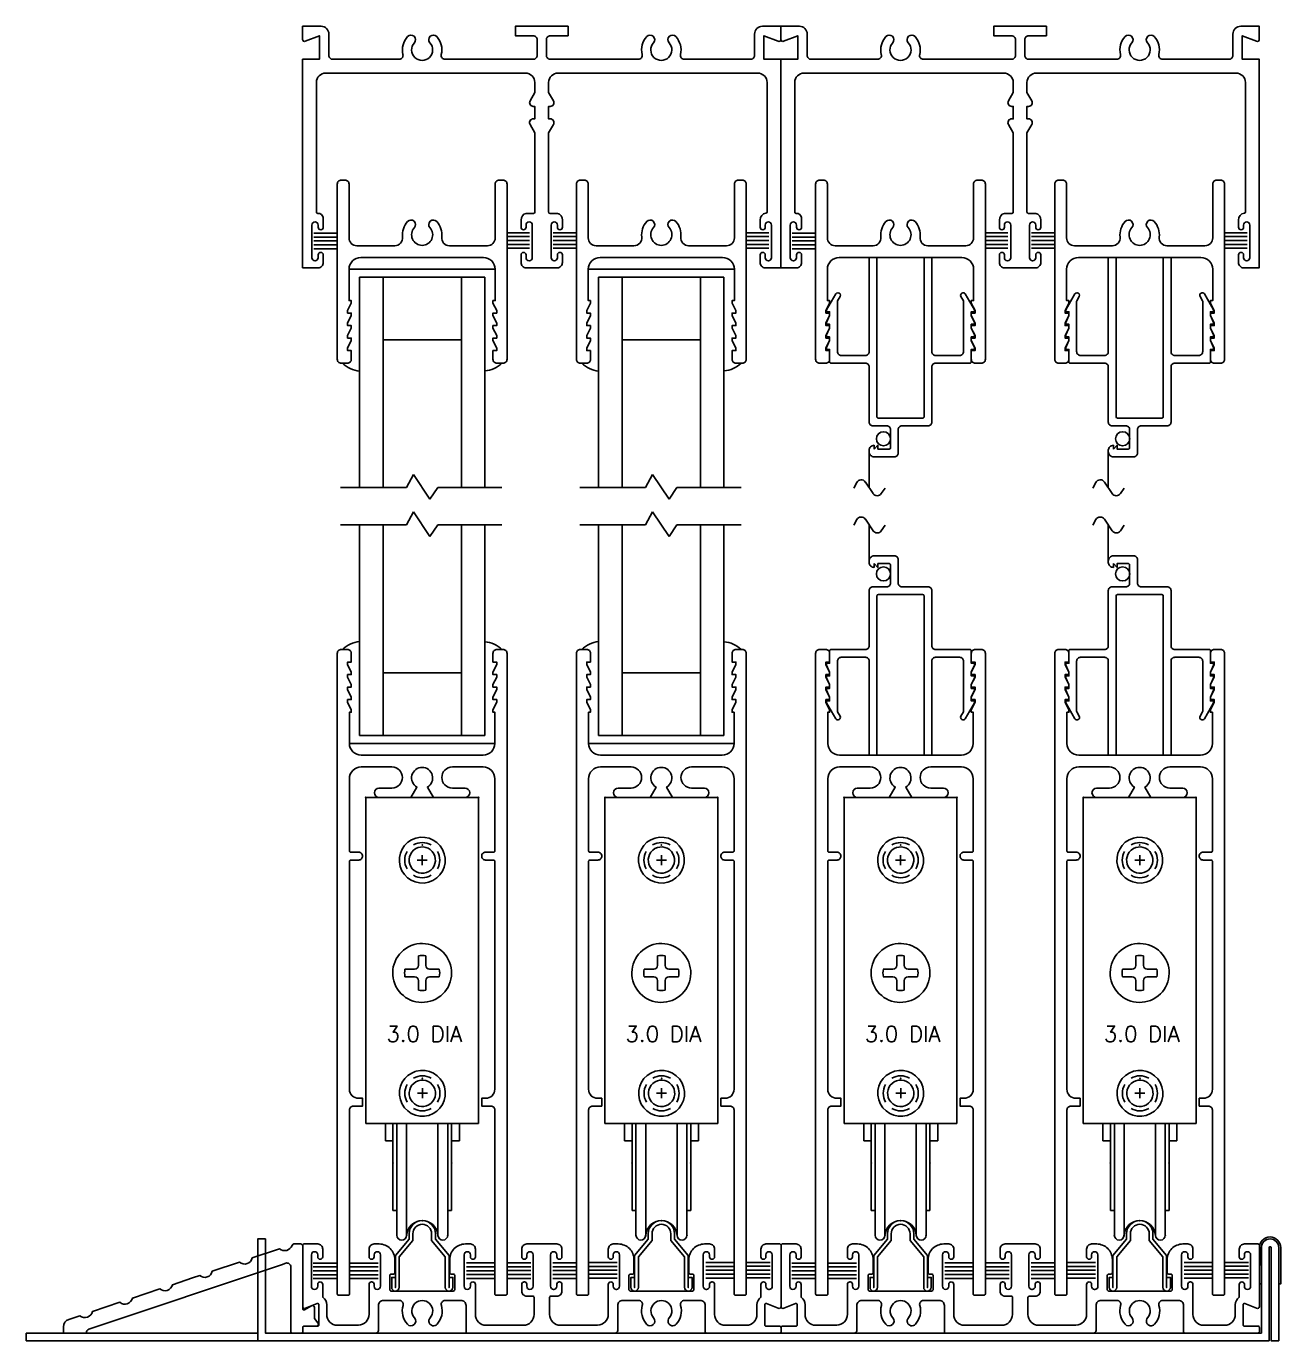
# Model space of a CAD drawing. Extents: x -91 to 134, y -79 to 25.
# Drawn here: x -5.92 to 4.09, y 8.74 to 19.23 of the extents above; entities that cross this region are included whole.
import ezdxf
from ezdxf.enums import TextEntityAlignment as Align

# ---------------------------------------------------------------- set-up
doc = ezdxf.new("R2010")
doc.units = 0
doc.header["$LTSCALE"] = 0.25
doc.header["$MEASUREMENT"] = 0
doc.layers.get('0').update_dxf_attribs({"linetype": 'CONTINUOUS'})
for name, color, linetype in [('FRAME', 1, 'CONTINUOUS'), ('GLASS-VINYL', 7, 'CONTINUOUS'), ('HEM COVER', 4, 'CONTINUOUS'), ('RISER', 7, 'CONTINUOUS'), ('SASH', 5, 'CONTINUOUS'), ('SEAL', 7, 'CONTINUOUS'), ('SILL-PAN', 7, 'CONTINUOUS'), ('VENT', 5, 'CONTINUOUS')]:
    doc.layers.add(name, color=color, linetype=linetype)
doc.styles.get("Standard").update_dxf_attribs({"font": 'simplex.shx'})

# ---------------------------------------------------------------- blocks, each defined once
blk = doc.blocks.new('3004 STD TOP-RAIL')
at = {"color": 5}
blk.add_lwpolyline([(-0.116, 0.106), (-0.116, 0.106, 0.216769), (-0.156, -0.018, -0.448133), (-0.218, -0.087), (-0.521, -0.087, -0.414214), (-0.583, -0.025), (-0.583, 0.405, 0.414214), (-0.614, 0.436), (-0.646, 0.436, 0.414214), (-0.677, 0.405), (-0.677, -0.993, 0.414214), (-0.646, -1.024), (-0.596, -1.024, 0.414214), (-0.565, -0.993), (-0.565, -0.924), (-0.595, -0.924), (-0.595, -0.904), (-0.565, -0.844), (-0.565, -0.824), (-0.595, -0.824), (-0.595, -0.804), (-0.565, -0.744), (-0.565, -0.724), (-0.595, -0.724), (-0.595, -0.704), (-0.565, -0.644), (-0.565, -0.624), (-0.595, -0.624), (-0.595, -0.604), (-0.565, -0.544), (-0.565, -0.524), (-0.583, -0.524), (-0.583, -0.275, -0.414214), (-0.489, -0.181), (0, -0.181), (0.489, -0.181, -0.414214), (0.583, -0.275), (0.583, -0.524), (0.565, -0.524), (0.565, -0.544), (0.595, -0.604), (0.595, -0.624), (0.565, -0.624), (0.565, -0.644), (0.595, -0.704), (0.595, -0.724), (0.565, -0.724), (0.565, -0.744), (0.595, -0.804), (0.595, -0.824), (0.565, -0.824), (0.565, -0.844), (0.595, -0.904), (0.595, -0.924), (0.565, -0.924), (0.565, -0.993, 0.414214), (0.596, -1.024), (0.646, -1.024, 0.414214), (0.677, -0.993), (0.677, 0.405, 0.414214), (0.646, 0.436), (0.614, 0.436, 0.414214), (0.583, 0.405), (0.583, -0.025, -0.414214), (0.521, -0.087), (0.218, -0.087, -0.448133), (0.156, -0.018, 0.216769), (0.116, 0.106, 0.999998), (0.062, 0.057, -0.651692), (0, -0.084, -0.651692), (-0.062, 0.057, 0.999998), (-0.116, 0.106), (-0.116, 0.106)], format="xyb", dxfattribs=at)
blk = doc.blocks.new('3742 2-track Sill')
blk.add_lwpolyline([(3.539, 0.052), (3.441, 0.052), (3.371, 0.052, -0.414214), (3.286, 0.137), (3.286, 0.324), (3.286, 0.378, 0.414214), (3.266, 0.398), (3.265, 0.398, 0.414214), (3.246, 0.379), (3.246, 0.363, -0.414214), (3.221, 0.338), (3.22, 0.338, -0.414214), (3.196, 0.363), (3.196, 0.614, -0.414214), (3.22, 0.638), (3.221, 0.638, -0.414214), (3.246, 0.614), (3.246, 0.598, 0.414214), (3.265, 0.578), (3.266, 0.578, 0.414214), (3.286, 0.598), (3.286, 0.66, 0.414214), (3.246, 0.7), (3.213, 0.7), (3.206, 0.7, 0.414214), (3.081, 0.575), (3.081, 0.47, 0.414214), (3.091, 0.46), (3.111, 0.46, -0.414214), (3.121, 0.45), (3.121, 0.335, -0.414214), (3.111, 0.325), (2.613, 0.325, -0.414214), (2.603, 0.335), (2.603, 0.45, -0.414214), (2.613, 0.46), (2.633, 0.46, 0.414214), (2.643, 0.47), (2.643, 0.575, 0.414214), (2.518, 0.7), (2.501, 0.7), (2.478, 0.7, 0.414214), (2.438, 0.66), (2.438, 0.598, 0.414214), (2.458, 0.578), (2.459, 0.578, 0.414214), (2.478, 0.598), (2.478, 0.614, -0.414214), (2.502, 0.638), (2.503, 0.638, -0.414214), (2.528, 0.614), (2.528, 0.363, -0.414214), (2.503, 0.338), (2.502, 0.338, -0.414214), (2.478, 0.363), (2.478, 0.379, 0.414214), (2.459, 0.398), (2.458, 0.398, 0.414214), (2.438, 0.378), (2.438, 0.324), (2.438, 0.14, -0.406851), (2.353, 0.052), (2.298, 0.052), (2.231, 0.052), (2.055, 0.052, -0.414214), (1.97, 0.137), (1.97, 0.175), (1.97, 0.274, -0.414214), (1.98, 0.284), (2.028, 0.284, 0.414214), (2.068, 0.324), (2.068, 0.378, 0.414214), (2.048, 0.398), (2.047, 0.398, 0.414214), (2.028, 0.379), (2.028, 0.363, -0.414214), (2.003, 0.338), (2.002, 0.338, -0.414214), (1.978, 0.363), (1.978, 0.614, -0.414214), (2.002, 0.638), (2.003, 0.638, -0.414214), (2.028, 0.614), (2.028, 0.598, 0.414214), (2.047, 0.578), (2.048, 0.578, 0.414214), (2.068, 0.598), (2.068, 0.66, 0.414214), (2.028, 0.7), (1.947, 0.7), (1.869, 0.7), (1.788, 0.7, 0.414214), (1.748, 0.66), (1.748, 0.598, 0.414214), (1.768, 0.578), (1.769, 0.578, 0.414214), (1.788, 0.598), (1.788, 0.614, -0.414214), (1.812, 0.638), (1.813, 0.638, -0.414214), (1.838, 0.614), (1.838, 0.363, -0.414214), (1.813, 0.338), (1.812, 0.338, -0.414214), (1.788, 0.363), (1.788, 0.379, 0.414214), (1.769, 0.398), (1.768, 0.398, 0.414214), (1.748, 0.378), (1.748, 0.324, 0.414214), (1.788, 0.284), (1.836, 0.284, -0.414214), (1.846, 0.274), (1.846, 0.175), (1.846, 0.137, -0.414214), (1.761, 0.052), (1.566, 0.052), (1.494, 0.052), (1.463, 0.052, -0.414214), (1.378, 0.137), (1.378, 0.324), (1.378, 0.378, 0.414214), (1.358, 0.398), (1.357, 0.398, 0.414214), (1.338, 0.379), (1.338, 0.363, -0.414214), (1.313, 0.338), (1.312, 0.338, -0.414214), (1.288, 0.363), (1.288, 0.614, -0.414214), (1.312, 0.638), (1.313, 0.638, -0.414214), (1.338, 0.614), (1.338, 0.598, 0.414214), (1.357, 0.578), (1.358, 0.578, 0.414214), (1.378, 0.598), (1.378, 0.66, 0.414214), (1.338, 0.7), (1.305, 0.7), (1.298, 0.7, 0.414214), (1.173, 0.575), (1.173, 0.47, 0.414214), (1.183, 0.46), (1.203, 0.46, -0.414214), (1.213, 0.45), (1.213, 0.335, -0.414214), (1.203, 0.325), (0.705, 0.325, -0.414214), (0.695, 0.335), (0.695, 0.45, -0.414214), (0.705, 0.46), (0.725, 0.46, 0.414214), (0.735, 0.47), (0.735, 0.575, 0.414214), (0.61, 0.7), (0.593, 0.7), (0.57, 0.7, 0.414214), (0.53, 0.66), (0.53, 0.598, 0.414214), (0.55, 0.578), (0.551, 0.578, 0.414214), (0.57, 0.598), (0.57, 0.614, -0.414214), (0.594, 0.638), (0.595, 0.638, -0.414214), (0.62, 0.614), (0.62, 0.363, -0.414214), (0.595, 0.338), (0.594, 0.338, -0.414214), (0.57, 0.363), (0.57, 0.379, 0.414214), (0.551, 0.398), (0.55, 0.398, 0.414214), (0.53, 0.378), (0.53, 0.324), (0.53, 0.14, -0.406851), (0.445, 0.052), (0.369, 0.052), (0.277, 0.052, -0.414214), (0.192, 0.137), (0.192, 0.215, 0.250492), (0.16, 0.275), (0.16, 0.378, 0.414214), (0.14, 0.398), (0.139, 0.398, 0.414214), (0.12, 0.379), (0.12, 0.363, -0.414214), (0.095, 0.338), (0.094, 0.338, -0.414214), (0.07, 0.363), (0.07, 0.614, -0.414214), (0.094, 0.638), (0.095, 0.638, -0.414214), (0.12, 0.614), (0.12, 0.598, 0.414214), (0.139, 0.578), (0.14, 0.578, 0.414214), (0.16, 0.598), (0.16, 0.66, 0.414214), (0.12, 0.7), (0.01, 0.7, 0.414214), (0, 0.69), (0, 0.292), (0, 0.202, 0.528549), (0.022, 0.188), (0.116, 0.225, -0.528549), (0.13, 0.215), (0.13, 0.054, -0.414214), (0.12, 0.044), (0.01, 0.044, 0.414214), (0, 0.034), (0, 0, 0.414214), (0.01, -0.01), (0.365, -0.01), (0.436, -0.01), (0.585, -0.01, 0.414214), (0.605, 0.01), (0.605, 0.21, -0.414214), (0.645, 0.25), (0.695, 0.25), (0.772, 0.25, -0.499657), (0.801, 0.21, 0.259642), (0.836, 0.06, 1), (0.892, 0.11, -2.247229), (1.016, 0.11, 1), (1.072, 0.06, 0.259642), (1.107, 0.21, -0.499657), (1.136, 0.25), (1.204, 0.25), (1.263, 0.25, -0.414214), (1.303, 0.21), (1.303, 0, 0.414214), (1.313, -0.01), (1.467, -0.01), (1.503, -0.01), (2.298, -0.01), (2.344, -0.01), (2.493, -0.01, 0.414214), (2.513, 0.01), (2.513, 0.21, -0.414214), (2.553, 0.25), (2.603, 0.25), (2.68, 0.25, -0.499657), (2.709, 0.21, 0.259642), (2.744, 0.06, 1), (2.8, 0.11, -2.247229), (2.924, 0.11, 1), (2.98, 0.06, 0.259642), (3.015, 0.21, -0.499657), (3.044, 0.25), (3.112, 0.25), (3.171, 0.25, -0.414214), (3.211, 0.21), (3.211, 0, 0.414214), (3.221, -0.01), (3.375, -0.01), (3.471, -0.01), (3.806, -0.01, 0.414214), (3.816, 0), (3.816, 0.034, 0.414214), (3.806, 0.044), (3.696, 0.044, -0.414214), (3.686, 0.054), (3.686, 0.215, -0.528549), (3.7, 0.225), (3.794, 0.188, 0.528549), (3.816, 0.202), (3.816, 0.292), (3.816, 0.69, 0.414214), (3.806, 0.7), (3.696, 0.7, 0.414214), (3.656, 0.66), (3.656, 0.598, 0.414214), (3.675, 0.578), (3.676, 0.578, 0.414214), (3.696, 0.598), (3.696, 0.614, -0.414214), (3.72, 0.638), (3.721, 0.638, -0.414214), (3.746, 0.614), (3.746, 0.363, -0.414214), (3.721, 0.338), (3.72, 0.338, -0.414214), (3.696, 0.363), (3.696, 0.379, 0.414214), (3.676, 0.398), (3.676, 0.398, 0.414214), (3.656, 0.378), (3.656, 0.275, 0.250492), (3.624, 0.215), (3.624, 0.137, -0.414214)], format="xyb", close=True)
blk = doc.blocks.new('2-track head')
blk.add_lwpolyline([(1.983, -0.752), (1.983, -0.491, -1), (2.033, -0.491), (2.033, -0.509, 1), (2.073, -0.509), (2.073, -0.452, 0.348676), (2.033, -0.398), (1.973, -0.398, -0.414214), (1.963, -0.388), (1.963, 0.245), (2.001, 0.31, 0.57735), (1.975, 0.356), (1.963, 0.356), (1.963, 0.455), (1.975, 0.455, 0.57735), (2.001, 0.5), (1.963, 0.566), (1.963, 0.646, -0.414214), (2.038, 0.721), (3.631, 0.721, -0.414214), (3.706, 0.646), (3.706, -0.386, -0.373445), (3.697, -0.396, 0.383001), (3.651, -0.452), (3.651, -0.509, 1), (3.691, -0.509), (3.691, -0.491, -1), (3.741, -0.491), (3.741, -0.752, -1), (3.691, -0.752), (3.691, -0.729, 1), (3.651, -0.729), (3.651, -0.791, 0.414214), (3.691, -0.832), (3.816, -0.832), (3.816, 0.831), (3.681, 0.831), (3.681, 1.019), (3.794, 0.975, 0.528549), (3.816, 0.99), (3.816, 1.094), (3.668, 1.094, 0.414214), (3.606, 1.032), (3.606, 0.862, -0.414214), (3.575, 0.831), (3.045, 0.831, -0.485225), (3.015, 0.87, 0.248879), (2.978, 1.012, 1), (2.924, 0.963, -2.265582), (2.8, 0.963, 1), (2.746, 1.012, 0.248879), (2.709, 0.87, -0.485225), (2.679, 0.831), (1.976, 0.831, -0.414214), (1.945, 0.862), (1.945, 0.988, -0.414214), (1.976, 1.019), (2.118, 1.019), (2.118, 1.094), (1.698, 1.094), (1.698, 1.019), (1.84, 1.019, -0.414214), (1.871, 0.988), (1.871, 0.862, -0.414214), (1.84, 0.831), (1.137, 0.831, -0.485225), (1.107, 0.87, 0.248879), (1.07, 1.012, 1), (1.016, 0.963, -2.265582), (0.892, 0.963, 1), (0.838, 1.012, 0.248879), (0.801, 0.87, -0.485225), (0.771, 0.831), (0.241, 0.831, -0.414214), (0.21, 0.862), (0.21, 1.032, 0.414214), (0.148, 1.094), (0, 1.094), (0, 0.99, 0.528549), (0.022, 0.975), (0.135, 1.019), (0.135, 0.831), (0, 0.831), (0, -0.832), (0.125, -0.832, 0.414214), (0.165, -0.791), (0.165, -0.729, 1), (0.125, -0.729), (0.125, -0.752, -1), (0.075, -0.752), (0.075, -0.491, -1), (0.125, -0.491), (0.125, -0.509, 1), (0.165, -0.509), (0.165, -0.438, 0.443866), (0.121, -0.398, -0.443866), (0.11, -0.388), (0.11, 0.646, -0.414214), (0.185, 0.721), (1.778, 0.721, -0.414214), (1.853, 0.646), (1.853, 0.566), (1.815, 0.5, 0.57735), (1.841, 0.455), (1.853, 0.455), (1.853, 0.356), (1.841, 0.356, 0.57735), (1.815, 0.31), (1.853, 0.245), (1.853, -0.388, -0.414214), (1.843, -0.398), (1.783, -0.398, 0.348676), (1.743, -0.452), (1.743, -0.509, 1), (1.783, -0.509), (1.783, -0.491, -1), (1.833, -0.491), (1.833, -0.752, -1), (1.783, -0.752), (1.783, -0.729, 1), (1.743, -0.729), (1.743, -0.791, 0.414214), (1.783, -0.832), (1.908, -0.832), (2.033, -0.832, 0.414214), (2.073, -0.791), (2.073, -0.729, 1), (2.033, -0.729), (2.033, -0.752, -1)], format="xyb", close=True)
blk = doc.blocks.new('3766 SCREEN ADAPTER')
blk.add_line((0.25, 1.836), (0.25, 1.544))
blk.add_lwpolyline([(0.21, 1.528), (0.18, 1.498), (0.18, 1.528), (0.09, 1.528, 0.414214), (0.08, 1.518), (0.08, 1.373, 0.414214), (0.11, 1.343), (0.22, 1.343, -0.414214), (0.25, 1.313), (0.25, 0.873, 0.414214), (0.28, 0.843), (0.555, 0.843, -0.414214), (0.565, 0.833), (0.565, 0.733), (0.59, 0.733), (0.59, 0.718), (0.565, 0.663), (0.565, 0.633), (0.59, 0.633), (0.59, 0.618), (0.565, 0.563), (0.565, 0.533), (0.59, 0.533), (0.59, 0.518), (0.565, 0.463), (0.565, 0.433), (0.59, 0.433), (0.59, 0.418), (0.517, 0.291, -1), (0.482, 0.311), (0.502, 0.345, 0.131652), (0.503, 0.35), (0.503, 0.75, 0.414214), (0.472, 0.781), (0.28, 0.781, 0.414214), (0.25, 0.751), (0.25, 0), (0.188, 0), (0.188, 1.271, 0.414214), (0.178, 1.281), (-0.178, 1.281, 0.414214), (-0.188, 1.271), (-0.188, 0), (-0.25, 0), (-0.25, 0.751, 0.414214), (-0.28, 0.781), (-0.472, 0.781, 0.414214), (-0.503, 0.75), (-0.503, 0.35, 0.131652), (-0.502, 0.345), (-0.482, 0.311, -1), (-0.517, 0.291), (-0.59, 0.418), (-0.59, 0.433), (-0.565, 0.433), (-0.565, 0.463), (-0.59, 0.518), (-0.59, 0.533), (-0.565, 0.533), (-0.565, 0.563), (-0.59, 0.618), (-0.59, 0.633), (-0.565, 0.633), (-0.565, 0.663), (-0.59, 0.718), (-0.59, 0.733), (-0.565, 0.733), (-0.565, 0.833, -0.414214), (-0.555, 0.843), (-0.28, 0.843, 0.414214), (-0.25, 0.873), (-0.25, 1.313, -0.414214), (-0.22, 1.343), (-0.012, 1.343, 0.414214), (0.018, 1.373), (0.018, 1.56, -0.414214), (0.048, 1.59), (0.21, 1.59, -0.414214), (0.25, 1.55), (0.25, 1.538, -0.414214), (0.21, 1.498)], format="xyb", close=True)
blk.add_circle((0.136, 1.446), 0.0563)
blk = doc.blocks.new('FW1020 STD SILL')
blk.add_lwpolyline([(0.075, 0.457, 1), (-0.075, 0.457), (-0.075, 0.402), (-0.184, 0.272), (-0.184, 0.03, -1), (-0.244, 0.03), (-0.244, 0.109), (-0.214, 0.109), (-0.214, 0.027), (-0.214, 0.283), (-0.105, 0.413), (-0.105, 0.457, -1), (0.105, 0.457), (0.105, 0.413), (0.214, 0.283), (0.214, 0.027), (0.214, 0.109), (0.244, 0.109), (0.244, 0.03, -1), (0.184, 0.03), (0.184, 0.272), (0.075, 0.402)], format="xyb", close=True)
blk = doc.blocks.new('3027 MAMMOTH B-RAIL')
at = {"color": 0}
blk.add_lwpolyline([(0.475, -0.624, 0.414214), (0.506, -0.655), (0.57, -0.655, -0.414214), (0.58, -0.665), (0.58, -2.484, -0.414214), (0.508, -2.556), (0.475, -2.556), (0.475, -2.618), (0.549, -2.618, -0.414214), (0.58, -2.649), (0.58, -4.116, 0.414214), (0.59, -4.126), (0.667, -4.126, 0.414214), (0.677, -4.116), (0.677, 0.993, 0.414214), (0.646, 1.024), (0.596, 1.024, 0.414214), (0.565, 0.993), (0.565, 0.924), (0.595, 0.924), (0.595, 0.904), (0.565, 0.844), (0.565, 0.824), (0.595, 0.824), (0.595, 0.804), (0.565, 0.744), (0.565, 0.724), (0.595, 0.724), (0.595, 0.704), (0.565, 0.644), (0.565, 0.624), (0.595, 0.624), (0.595, 0.604), (0.565, 0.544), (0.565, 0.524), (0.58, 0.524), (0.58, 0.275, -0.414214), (0.486, 0.181), (-0.486, 0.181, -0.414214), (-0.58, 0.275), (-0.58, 0.524), (-0.565, 0.524), (-0.565, 0.544), (-0.595, 0.604), (-0.595, 0.624), (-0.565, 0.624), (-0.565, 0.644), (-0.595, 0.704), (-0.595, 0.724), (-0.565, 0.724), (-0.565, 0.744), (-0.595, 0.804), (-0.595, 0.824), (-0.565, 0.824), (-0.565, 0.844), (-0.595, 0.904), (-0.595, 0.924), (-0.565, 0.924), (-0.565, 0.993, 0.414214), (-0.596, 1.024), (-0.646, 1.024, 0.414214), (-0.677, 0.993), (-0.677, -4.116, 0.414214), (-0.667, -4.126), (-0.59, -4.126, 0.414214), (-0.58, -4.116), (-0.58, -2.649, -0.414214), (-0.549, -2.618), (-0.475, -2.618), (-0.475, -2.556), (-0.508, -2.556, -0.414214), (-0.58, -2.484), (-0.58, -0.665, -0.414214), (-0.57, -0.655), (-0.506, -0.655, 0.414214), (-0.475, -0.624, 0.414214), (-0.506, -0.593), (-0.57, -0.593, -0.414214), (-0.58, -0.583), (-0.58, -0.007, -0.414214), (-0.486, 0.087), (-0.241, 0.087, -1), (-0.241, -0.081), (-0.343, -0.081, 1), (-0.343, -0.156), (-0.09, -0.156), (-0.042, -0.073, -3.732051), (0.042, -0.073), (0.09, -0.156), (0.342, -0.156, 1), (0.342, -0.081), (0.241, -0.081, -1), (0.241, 0.087), (0.486, 0.087, -0.414214), (0.58, -0.007), (0.58, -0.583, -0.414214), (0.57, -0.593), (0.506, -0.593, 0.414214)], format="xyb", close=True, dxfattribs=at)
blk = doc.blocks.new('Roller Assy 3p0 Dia - Side(EX)')
at = {"color": 7}
for p, q in [((-0.45, 0), (-0.45, -2.6)), ((0.45, 0), (-0.45, 0)), ((0.45, -2.6), (0.45, 0)), ((-0.03, -1.263), (-0.03, -1.34)), ((0.03, -1.34), (0.03, -1.263)), ((-0.06, -1.37), (-0.137, -1.37)), ((-0.137, -1.43), (-0.06, -1.43)), ((-0.03, -1.46), (-0.03, -1.537)), ((0.03, -1.537), (0.03, -1.46)), ((0.137, -1.37), (0.06, -1.37)), ((0.06, -1.43), (0.137, -1.43)), ((-0.45, -2.6), (0.45, -2.6)), ((-0.293, -2.74), (-0.293, -2.6)), ((0.297, -2.74), (0.297, -2.6)), ((-0.231, -2.74), (-0.293, -2.74)), ((0.235, -2.74), (0.297, -2.74))]:
    blk.add_line(p, q, dxfattribs=at)
at = {"linetype": 'Continuous'}
for p, q in [((-0.039, -0.5), (0.041, -0.5)), ((0.001, -0.54), (0.001, -0.46)), ((-0.038, -2.36), (0.042, -2.36)), ((0.002, -2.4), (0.002, -2.32))]:
    blk.add_line(p, q, dxfattribs=at)
for p, q in [((-0.233, -3.294), (-0.233, -2.6)), ((-0.202, -2.6), (-0.202, -3.492)), ((-0.124, -2.6), (-0.124, -3.494)), ((0.126, -2.6), (0.126, -3.494)), ((0.204, -3.492), (0.204, -2.6)), ((0.235, -3.294), (0.235, -2.6)), ((-0.202, -3.294), (-0.233, -3.294)), ((0.204, -3.294), (0.235, -3.294))]:
    blk.add_line(p, q)
at = {"color": 7}
for centre, radius, start, end in [((0.001, -0.5), 0.183, 106.169, 106.1378), ((0.001, -0.5), 0.105, 131.0231, 130.9828), ((0, -1.4), 0.235, 117.4668, 117.4309), ((-0.06, -1.34), 0.03, 270, 0), ((0, -1.4), 0.14, 77.6505, 102.3495), ((0.06, -1.34), 0.03, 180, 270), ((0, -1.4), 0.14, 167.6505, 192.3495), ((-0.06, -1.46), 0.03, 0, 90), ((0.06, -1.46), 0.03, 90, 180), ((0, -1.4), 0.14, 347.6505, 12.3495), ((0, -1.4), 0.14, 257.6505, 282.3495), ((0.002, -2.36), 0.183, 106.169, 106.1378), ((0.002, -2.36), 0.105, 131.0231, 130.9828)]:
    blk.add_arc(centre, radius, start, end, dxfattribs=at)
at = {"color": 7, "linetype": 'Continuous'}
for centre, start, end in [((0.001, -0.5), 60, 120), ((0.001, -0.5), 150, 210), ((0.001, -0.5), 330, 30), ((0.001, -0.5), 240, 300), ((0.002, -2.36), 150, 210), ((0.002, -2.36), 60, 120), ((0.002, -2.36), 330, 30), ((0.002, -2.36), 240, 300)]:
    blk.add_arc(centre, 0.14, start, end, dxfattribs=at)
for centre, radius, start, end in [((0.001, -3.5), 0.125, 2.8293, 177.1707), ((-0.163, -3.492), 0.0391, 180, 357.1707), ((0.165, -3.492), 0.0391, 182.8293, 0)]:
    blk.add_arc(centre, radius, start, end)
at = {"color": 7, "linetype": 'ByBlock'}
for p in [(-0.45, 0), (0.45, 0), (0.001, -0.38), (0.002, -2.24)]:
    blk.add_point(p, dxfattribs=at)
at = {"color": 0, "linetype": 'ByBlock'}
for p in [(-0.45, 0), (-0.45, 0), (0.45, 0), (0.45, 0), (-0.233, -2.915), (0.235, -2.915), (0.001, -3.375), (-0.124, -3.494), (0.204, -3.492)]:
    blk.add_point(p, dxfattribs=at)
blk.add_text('3.0 DIA', height=0.125).set_placement((0.017, -1.949), align=Align.CENTER)
blk = doc.blocks.new('3752 RISER')
at = {"color": 1}
blk.add_lwpolyline([(0.122, -0.364), (0.095, -0.328), (0.095, -0.241, 0.57735), (0.071, -0.227), (0.015, -0.259, -0.57735), (0, -0.25), (0, 0.25, 0.414214), (-0.016, 0.266), (-0.07, 0.266, 0.321849), (-0.085, 0.255, -0.530341), (-0.184, 0.228), (-0.402, 0.155, -0.564933), (-0.503, 0.121), (-0.721, 0.048, -0.564933), (-0.821, 0.014), (-0.88, -0.005), (-0.933, -0.023), (-1.039, -0.059, -0.564933), (-1.14, -0.092), (-1.358, -0.165, -0.564933), (-1.459, -0.199), (-1.676, -0.272, -0.564933), (-1.777, -0.306), (-1.866, -0.336, 0.322343), (-1.908, -0.394), (-1.908, -0.444), (-1.727, -0.444, -0.324941), (-1.706, -0.414), (-0.17, 0.101), (-0.135, 0.113, -0.512467), (-0.094, 0.083), (-0.094, -0.386), (-0.094, -0.434, 0.414214), (-0.084, -0.444), (-0.01, -0.444, 0.414214), (0, -0.434), (0, -0.4, -0.414214), (0.01, -0.39), (0.109, -0.39, 0.614986)], format="xyb", close=True, dxfattribs=at)

msp = doc.modelspace()

# ---------------------------------------------------------------- linework, layer by layer
at = {"layer": 'GLASS-VINYL'}
for p, q in [((-2.178, 17.29), (-3.344, 17.29)), ((-3.261, 15.548), (-3.261, 17.227)), ((-2.261, 17.227), (-3.261, 17.227)), ((-3.073, 15.548), (-3.073, 17.227)), ((-2.448, 15.548), (-2.448, 17.227)), ((-2.261, 15.548), (-2.261, 17.227)), ((-0.27, 17.29), (-1.436, 17.29)), ((-1.353, 15.548), (-1.353, 17.227)), ((-0.353, 17.227), (-1.353, 17.227)), ((-1.165, 15.548), (-1.165, 17.227)), ((-0.54, 15.548), (-0.54, 17.227)), ((-0.353, 15.548), (-0.353, 17.227)), ((-2.448, 16.727), (-3.073, 16.727)), ((-0.54, 16.727), (-1.165, 16.727)), ((-2.886, 15.548), (-2.83, 15.652)), ((-2.83, 15.652), (-2.699, 15.455)), ((-0.978, 15.548), (-0.922, 15.652)), ((-0.922, 15.652), (-0.791, 15.455)), ((-2.886, 15.548), (-3.412, 15.548)), ((-2.699, 15.455), (-2.636, 15.548)), ((-2.125, 15.548), (-2.636, 15.548)), ((-0.978, 15.548), (-1.504, 15.548)), ((-0.791, 15.455), (-0.728, 15.548)), ((-0.217, 15.548), (-0.728, 15.548)), ((-2.886, 15.251), (-2.83, 15.355)), ((-2.83, 15.355), (-2.699, 15.158)), ((-0.978, 15.251), (-0.922, 15.355)), ((-0.922, 15.355), (-0.791, 15.158)), ((-2.886, 15.251), (-3.412, 15.251)), ((-3.261, 15.251), (-3.261, 13.569)), ((-3.073, 15.251), (-3.073, 13.569)), ((-2.699, 15.158), (-2.636, 15.251)), ((-2.125, 15.251), (-2.636, 15.251)), ((-2.448, 15.251), (-2.448, 13.569)), ((-2.261, 15.251), (-2.261, 13.569)), ((-0.978, 15.251), (-1.504, 15.251)), ((-1.353, 15.251), (-1.353, 13.569)), ((-1.165, 15.251), (-1.165, 13.569)), ((-0.791, 15.158), (-0.728, 15.251)), ((-0.217, 15.251), (-0.728, 15.251)), ((-0.54, 15.251), (-0.54, 13.569)), ((-0.353, 15.251), (-0.353, 13.569)), ((-2.448, 14.069), (-3.073, 14.069)), ((-0.54, 14.069), (-1.165, 14.069)), ((-2.261, 13.569), (-3.261, 13.569)), ((-0.353, 13.569), (-1.353, 13.569)), ((-2.181, 13.507), (-3.341, 13.507)), ((-0.273, 13.507), (-1.433, 13.507))]:
    msp.add_line(p, q, dxfattribs=at)
for centre, start, end in [((-3.242, 16.694), 224.9356, 265.1823), ((-2.277, 16.696), 274.2808, 314.2526), ((-1.334, 16.694), 224.9356, 265.1823), ((-0.369, 16.696), 274.2808, 314.2526), ((-3.242, 14.102), 94.8177, 135.0644), ((-2.277, 14.1), 45.7474, 85.7192), ((-1.334, 14.102), 94.8177, 135.0644), ((-0.369, 14.1), 45.7474, 85.7192)]:
    msp.add_arc(centre, 0.218, start, end, dxfattribs=at)
at = {"layer": 'HEM COVER'}
msp.add_lwpolyline([(3.918, 9.485), (3.919, 9.195), (3.934, 9.195), (3.933, 9.485, -1), (4.073, 9.485), (4.073, 9.195), (4.088, 9.195), (4.088, 9.485, 1)], format="xyb", close=True, dxfattribs=at)
at = {"layer": 'SASH'}
for p, q in [((0.682, 15.544), (0.706, 15.589)), ((0.775, 15.592), (0.836, 15.501)), ((0.902, 15.5), (0.932, 15.544)), ((2.59, 15.544), (2.614, 15.589)), ((2.683, 15.592), (2.744, 15.501)), ((2.81, 15.5), (2.84, 15.544)), ((0.682, 15.247), (0.706, 15.292)), ((0.775, 15.295), (0.836, 15.204)), ((0.902, 15.203), (0.932, 15.247)), ((2.59, 15.247), (2.614, 15.292)), ((2.683, 15.295), (2.744, 15.204)), ((2.81, 15.203), (2.84, 15.247))]:
    msp.add_line(p, q, dxfattribs=at)
for centre, start, end in [((0.741, 15.57), 33.588, 151.8406), ((2.649, 15.57), 33.588, 151.8406), ((0.869, 15.523), 213.588, 325.3881), ((2.777, 15.523), 213.588, 325.3881), ((0.741, 15.273), 33.588, 151.8406), ((2.649, 15.273), 33.588, 151.8406), ((0.869, 15.226), 213.588, 325.3881), ((2.777, 15.226), 213.588, 325.3881)]:
    msp.add_arc(centre, 0.04, start, end, dxfattribs=at)
at = {"layer": 'SEAL'}
for p, q in [((-3.625, 17.577), (-3.436, 17.577)), ((-3.625, 17.546), (-3.436, 17.546)), ((-3.625, 17.515), (-3.436, 17.515)), ((-1.904, 17.581), (-2.084, 17.581)), ((-1.904, 17.55), (-2.084, 17.55)), ((-1.904, 17.519), (-2.084, 17.519)), ((-1.717, 17.581), (-1.53, 17.581)), ((-1.717, 17.55), (-1.53, 17.55)), ((-1.717, 17.519), (-1.53, 17.519)), ((0.004, 17.581), (-0.176, 17.581)), ((0.004, 17.55), (-0.176, 17.55)), ((0.004, 17.519), (-0.176, 17.519)), ((0.191, 17.577), (0.38, 17.577)), ((0.191, 17.546), (0.38, 17.546)), ((0.191, 17.515), (0.38, 17.515)), ((1.912, 17.581), (1.732, 17.581)), ((1.912, 17.55), (1.732, 17.55)), ((1.912, 17.519), (1.732, 17.519)), ((2.099, 17.581), (2.286, 17.581)), ((2.099, 17.55), (2.286, 17.55)), ((2.099, 17.519), (2.286, 17.519)), ((3.82, 17.581), (3.64, 17.581)), ((3.82, 17.55), (3.64, 17.55)), ((3.82, 17.519), (3.64, 17.519)), ((-3.625, 17.484), (-3.436, 17.484)), ((-3.625, 17.453), (-3.436, 17.453)), ((-1.904, 17.488), (-2.084, 17.488)), ((-1.904, 17.457), (-2.084, 17.457)), ((-1.717, 17.488), (-1.53, 17.488)), ((-1.717, 17.457), (-1.53, 17.457)), ((0.004, 17.488), (-0.176, 17.488)), ((0.004, 17.457), (-0.176, 17.457)), ((0.191, 17.484), (0.38, 17.484)), ((0.191, 17.453), (0.38, 17.453)), ((1.912, 17.488), (1.732, 17.488)), ((1.912, 17.457), (1.732, 17.457)), ((2.099, 17.488), (2.286, 17.488)), ((2.099, 17.457), (2.286, 17.457)), ((3.82, 17.488), (3.64, 17.488)), ((3.82, 17.457), (3.64, 17.457)), ((-3.629, 9.362), (-3.44, 9.362)), ((-3.112, 9.362), (-3.343, 9.362)), ((-2.408, 9.363), (-2.177, 9.363)), ((-2.408, 9.332), (-2.177, 9.332)), ((-1.893, 9.364), (-2.083, 9.364)), ((-1.893, 9.333), (-2.083, 9.333)), ((-1.719, 9.364), (-1.529, 9.364)), ((-1.719, 9.333), (-1.529, 9.333)), ((-1.205, 9.366), (-1.435, 9.366)), ((-1.205, 9.335), (-1.435, 9.335)), ((-0.498, 9.366), (-0.269, 9.366)), ((-0.498, 9.335), (-0.269, 9.335)), ((0.015, 9.367), (-0.175, 9.367)), ((0.015, 9.336), (-0.175, 9.336)), ((0.187, 9.362), (0.376, 9.362)), ((0.704, 9.362), (0.473, 9.362)), ((1.408, 9.363), (1.639, 9.363)), ((1.408, 9.332), (1.639, 9.332)), ((1.923, 9.364), (1.733, 9.364)), ((1.923, 9.333), (1.733, 9.333)), ((2.097, 9.364), (2.287, 9.364)), ((2.097, 9.333), (2.287, 9.333)), ((2.611, 9.366), (2.381, 9.366)), ((2.611, 9.335), (2.381, 9.335)), ((3.318, 9.366), (3.547, 9.366)), ((3.318, 9.335), (3.547, 9.335)), ((3.831, 9.367), (3.641, 9.367)), ((3.831, 9.336), (3.641, 9.336)), ((-3.629, 9.331), (-3.44, 9.331)), ((-3.629, 9.3), (-3.44, 9.3)), ((-3.629, 9.269), (-3.44, 9.269)), ((-3.629, 9.238), (-3.44, 9.238)), ((-3.112, 9.331), (-3.343, 9.331)), ((-3.112, 9.3), (-3.343, 9.3)), ((-3.112, 9.269), (-3.343, 9.269)), ((-3.112, 9.238), (-3.343, 9.238)), ((-2.408, 9.301), (-2.177, 9.301)), ((-2.408, 9.27), (-2.177, 9.27)), ((-2.408, 9.239), (-2.177, 9.239)), ((-1.893, 9.302), (-2.083, 9.302)), ((-1.893, 9.271), (-2.083, 9.271)), ((-1.893, 9.24), (-2.083, 9.24)), ((-1.719, 9.302), (-1.529, 9.302)), ((-1.719, 9.271), (-1.529, 9.271)), ((-1.719, 9.24), (-1.529, 9.24)), ((-1.205, 9.304), (-1.435, 9.304)), ((-1.205, 9.273), (-1.435, 9.273)), ((-1.205, 9.242), (-1.435, 9.242)), ((-0.498, 9.304), (-0.269, 9.304)), ((-0.498, 9.273), (-0.269, 9.273)), ((-0.498, 9.242), (-0.269, 9.242)), ((0.015, 9.305), (-0.175, 9.305)), ((0.015, 9.274), (-0.175, 9.274)), ((0.015, 9.243), (-0.175, 9.243)), ((0.187, 9.331), (0.376, 9.331)), ((0.187, 9.3), (0.376, 9.3)), ((0.187, 9.269), (0.376, 9.269)), ((0.187, 9.238), (0.376, 9.238)), ((0.704, 9.331), (0.473, 9.331)), ((0.704, 9.3), (0.473, 9.3)), ((0.704, 9.269), (0.473, 9.269)), ((0.704, 9.238), (0.473, 9.238)), ((1.408, 9.301), (1.639, 9.301)), ((1.408, 9.27), (1.639, 9.27)), ((1.408, 9.239), (1.639, 9.239)), ((1.923, 9.302), (1.733, 9.302)), ((1.923, 9.271), (1.733, 9.271)), ((1.923, 9.24), (1.733, 9.24)), ((2.097, 9.302), (2.287, 9.302)), ((2.097, 9.271), (2.287, 9.271)), ((2.097, 9.24), (2.287, 9.24)), ((2.611, 9.304), (2.381, 9.304)), ((2.611, 9.273), (2.381, 9.273)), ((2.611, 9.242), (2.381, 9.242)), ((3.318, 9.304), (3.547, 9.304)), ((3.318, 9.273), (3.547, 9.273)), ((3.318, 9.242), (3.547, 9.242)), ((3.831, 9.305), (3.641, 9.305)), ((3.831, 9.274), (3.641, 9.274)), ((3.831, 9.243), (3.641, 9.243))]:
    msp.add_line(p, q, dxfattribs=at)
at = {"layer": 'SILL-PAN'}
for p, q in [((-5.919, 8.742), (-5.919, 8.804)), ((-5.919, 8.804), (-4.073, 8.804)), ((-4.058, 8.742), (-5.919, 8.742)), ((0.241, 8.742), (0.179, 8.742))]:
    msp.add_line(p, q, dxfattribs=at)
msp.add_lwpolyline([(0.118, 8.804), (-4.011, 8.804), (-4.011, 9.554), (-4.073, 9.554), (-4.073, 8.804), (-4.073, 8.804), (-4.073, 8.742), (-4.073, 8.742), (3.996, 8.742), (3.996, 9.485, -1), (4.011, 9.485), (4.011, 8.742), (4.073, 8.742), (4.073, 9.485, 1), (3.934, 9.485), (3.934, 8.804), (0.118, 8.804)], format="xyb", dxfattribs=at)

# ---------------------------------------------------------------- block references
for name, p in [('3004 STD TOP-RAIL', (-2.761, 17.564)), ('3004 STD TOP-RAIL', (-0.853, 17.564)), ('3004 STD TOP-RAIL', (1.055, 17.564)), ('3004 STD TOP-RAIL', (2.963, 17.564)), ('Roller Assy 3p0 Dia - Side(EX)', (-2.761, 13.076)), ('Roller Assy 3p0 Dia - Side(EX)', (-0.853, 13.076)), ('Roller Assy 3p0 Dia - Side(EX)', (1.055, 13.076)), ('Roller Assy 3p0 Dia - Side(EX)', (2.963, 13.076)), ('FW1020 STD SILL', (-2.76, 9.139)), ('FW1020 STD SILL', (-0.852, 9.139)), ('FW1020 STD SILL', (1.056, 9.139)), ('FW1020 STD SILL', (2.964, 9.139))]:
    msp.add_blockref(name, p)
at = {"layer": 'FRAME'}
for name, p in [('2-track head', (-3.715, 18.133)), ('2-track head', (0.101, 18.133)), ('3742 2-track Sill', (-3.714, 8.814)), ('3742 2-track Sill', (0.102, 8.814))]:
    msp.add_blockref(name, p, dxfattribs=at)
at = {"layer": 'RISER'}
msp.add_blockref('3752 RISER', (-3.714, 9.248), dxfattribs=at)
at = {"layer": 'SASH', "rotation": 180}
for p in [(1.055, 17.383), (2.963, 17.383)]:
    msp.add_blockref('3766 SCREEN ADAPTER', p, dxfattribs=at)
at = {"layer": 'SASH', "xscale": -1}
for p in [(1.055, 13.413), (2.963, 13.413)]:
    msp.add_blockref('3766 SCREEN ADAPTER', p, dxfattribs=at)
at = {"layer": 'VENT'}
for p in [(-2.761, 13.232), (-0.853, 13.232), (1.055, 13.232), (2.963, 13.232)]:
    msp.add_blockref('3027 MAMMOTH B-RAIL', p, dxfattribs=at)

doc.saveas('drawing.dxf')
